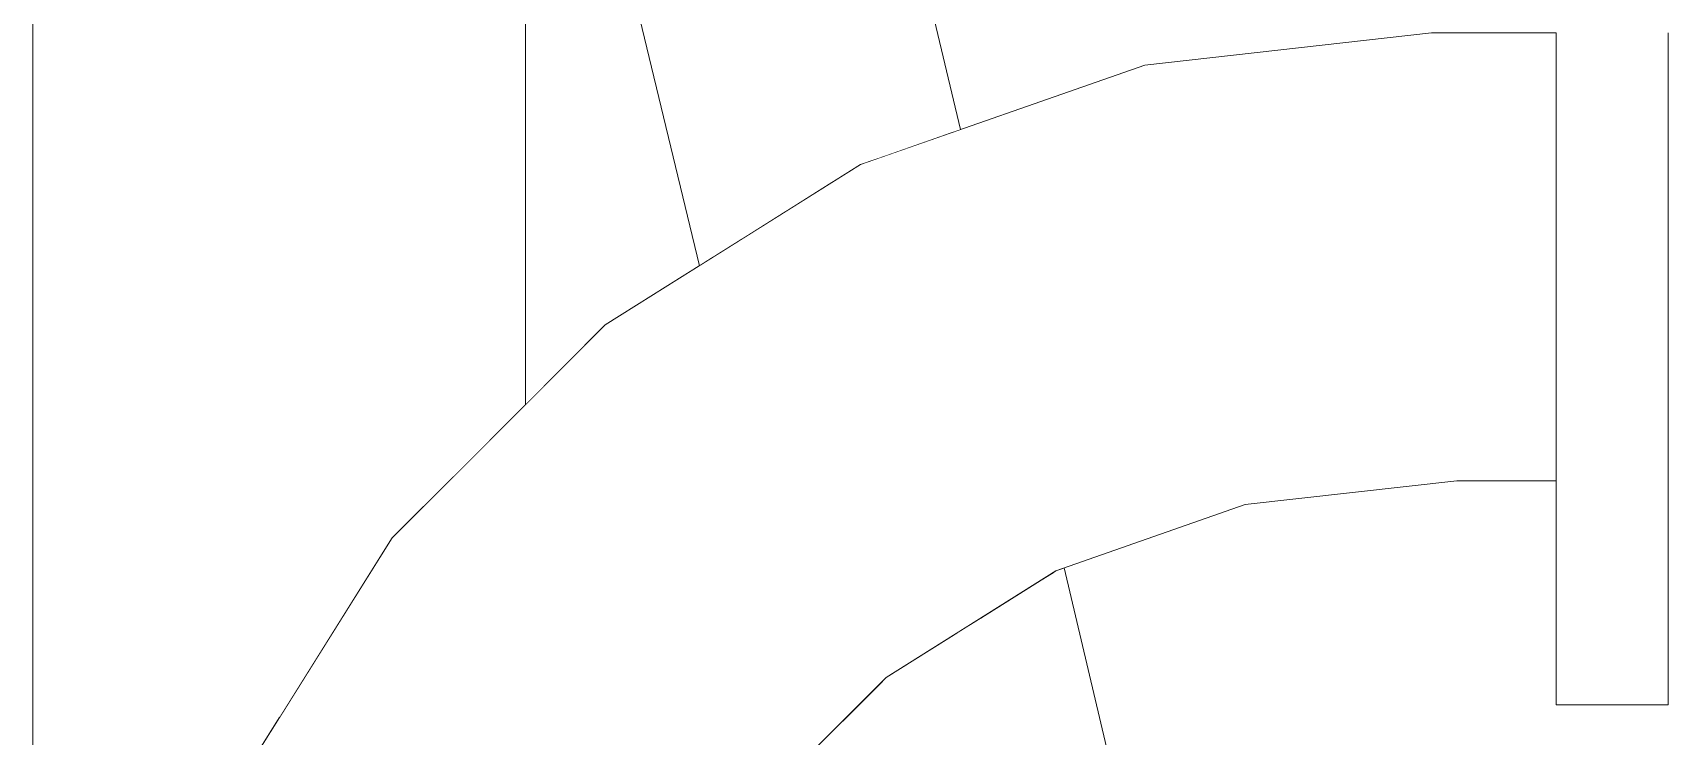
# Model space of a CAD drawing. Header units: millimetres. Extents: x -48147 to 1414029, y -496296 to 18123.
# Drawn here: x 1378201.6 to 1378274.6, y -489458.1 to -489426.7 of the extents above; entities that cross this region are included whole.
import ezdxf

# ---------------------------------------------------------------- set-up
doc = ezdxf.new("R2010")
doc.units = ezdxf.units.MM
doc.header["$MEASUREMENT"] = 0
doc.linetypes.add('Wipeout_Contour', pattern=[1000, 0, -1000])
doc.layers.add('New_A-25-M_Wall_Int', color=7, linetype='Continuous')
doc.layers.add('New_A-35-M_FFE_Sanitary', color=7, linetype='Continuous')
doc.layers.add('New_A-35-M_FFE_Sanitary_Pen_No__64', color=7, linetype='Continuous', lineweight=20, true_color=0x606060)
doc.layers.add('New_A-35-M_FFE_Sanitary_Pen_No__74', color=7, linetype='Continuous', lineweight=20, true_color=0x606060)

# ---------------------------------------------------------------- blocks, each defined once
blk = doc.blocks.new('Section Elem_154_2', base_point=(1372878.996, -490836.732))
at = {"color": 254, "linetype": 'Wipeout_Contour', "lineweight": 0, "ltscale": 5850198.729930792}
blk.add_wipeout([(1378231.331, -489437.134), (1378223.577, -489404.969), (1378223.577, -489443.326), (1378227.129, -489439.774)], dxfattribs=at).dxf.layer = 'New_A-25-M_Wall_Int'
blk = doc.blocks.new('Section Elem_190_2', base_point=(1372878.996, -490836.732))
at = {"color": 254, "linetype": 'Wipeout_Contour', "lineweight": 0, "ltscale": 4387677.194980407}
blk.add_wipeout([(1378235.604, -489399.891), (1378242.669, -489431.166), (1378242.983, -489431.056)], dxfattribs=at).dxf.layer = 'New_A-35-M_FFE_Sanitary'
at = {"color": 254, "linetype": 'Wipeout_Contour', "lineweight": 0, "ltscale": 7312898.051941488}
blk.add_wipeout([(1378247.248, -489450.749), (1378247.113, -489450.835), (1378251.085, -489468.418), (1378251.655, -489467.684), (1378247.615, -489450.621)], dxfattribs=at).dxf.layer = 'New_A-35-M_FFE_Sanitary'
at = {"color": 254, "linetype": 'Wipeout_Contour', "lineweight": 0, "ltscale": 4387671.806680676}
blk.add_wipeout([(1378241.414, -489431.605), (1378233.348, -489400.899), (1378239.686, -489432.21)], dxfattribs=at).dxf.layer = 'New_A-35-M_FFE_Sanitary'
at = {"color": 254, "linetype": 'Wipeout_Contour', "lineweight": 0, "ltscale": 5850315.468386131}
blk.add_wipeout([(1378246.557, -489451.183), (1378243.869, -489452.873), (1378247.201, -489469.335), (1378251.085, -489468.418)], dxfattribs=at).dxf.layer = 'New_A-35-M_FFE_Sanitary'
at = {"color": 254, "linetype": 'Wipeout_Contour', "lineweight": 0, "ltscale": 5850221.933258216}
blk.add_wipeout([(1378233.348, -489400.899), (1378241.414, -489431.605), (1378242.669, -489431.166), (1378235.604, -489399.891)], dxfattribs=at).dxf.layer = 'New_A-35-M_FFE_Sanitary'
at = {"color": 254, "linetype": 'Wipeout_Contour', "lineweight": 0, "ltscale": 4387736.048703725}
blk.add_wipeout([(1378247.113, -489450.835), (1378246.557, -489451.183), (1378251.085, -489468.418)], dxfattribs=at).dxf.layer = 'New_A-35-M_FFE_Sanitary'
at = {"layer": 'New_A-35-M_FFE_Sanitary_Pen_No__64', "linetype": 'Continuous'}
blk.add_line((1378251.655, -489467.684), (1378247.615, -489450.621), dxfattribs=at)
at = {"color": 254, "linetype": 'Wipeout_Contour', "lineweight": 0, "ltscale": 4387661.483103672}
blk.add_wipeout([(1378237.31, -489433.377), (1378228.828, -489402.543), (1378235.245, -489434.675)], dxfattribs=at).dxf.layer = 'New_A-35-M_FFE_Sanitary'
at = {"color": 254, "linetype": 'Wipeout_Contour', "lineweight": 0, "ltscale": 7312872.210791364}
blk.add_wipeout([(1378239.676, -489455.507), (1378239.45, -489455.733), (1378242.279, -489469.9), (1378247.201, -489469.335), (1378242.849, -489453.514)], dxfattribs=at).dxf.layer = 'New_A-35-M_FFE_Sanitary'
at = {"color": 254, "linetype": 'Wipeout_Contour', "lineweight": 0, "ltscale": 7312771.751248369}
blk.add_wipeout([(1378228.828, -489402.543), (1378237.31, -489433.377), (1378238.517, -489432.619), (1378239.686, -489432.21), (1378233.348, -489400.899)], dxfattribs=at).dxf.layer = 'New_A-35-M_FFE_Sanitary'
at = {"color": 254, "linetype": 'Wipeout_Contour', "lineweight": 0, "ltscale": 4387727.507611115}
blk.add_wipeout([(1378243.869, -489452.873), (1378242.849, -489453.514), (1378247.201, -489469.335)], dxfattribs=at).dxf.layer = 'New_A-35-M_FFE_Sanitary'
at = {"color": 254, "linetype": 'Wipeout_Contour', "lineweight": 0, "ltscale": 5850289.83944539}
blk.add_wipeout([(1378238.705, -489456.478), (1378236.712, -489458.471), (1378239.202, -489469.78), (1378242.279, -489469.9)], dxfattribs=at).dxf.layer = 'New_A-35-M_FFE_Sanitary'
at = {"color": 254, "linetype": 'Wipeout_Contour', "lineweight": 0, "ltscale": 4387652.537478259}
blk.add_wipeout([(1378224.692, -489403.86), (1378231.933, -489436.756), (1378233.235, -489435.938)], dxfattribs=at).dxf.layer = 'New_A-35-M_FFE_Sanitary'
at = {"color": 254, "linetype": 'Wipeout_Contour', "lineweight": 0, "ltscale": 4387716.967548639}
blk.add_wipeout([(1378239.45, -489455.733), (1378238.705, -489456.478), (1378242.279, -489469.9)], dxfattribs=at).dxf.layer = 'New_A-35-M_FFE_Sanitary'
at = {"color": 254, "linetype": 'Wipeout_Contour', "lineweight": 0, "ltscale": 5850197.094965562}
blk.add_wipeout([(1378228.828, -489402.543), (1378224.692, -489403.86), (1378233.235, -489435.938), (1378235.245, -489434.675)], dxfattribs=at).dxf.layer = 'New_A-35-M_FFE_Sanitary'
at = {"layer": 'New_A-35-M_FFE_Sanitary_Pen_No__64', "linetype": 'Continuous'}
blk.add_line((1378242.983, -489431.056), (1378235.604, -489399.891), dxfattribs=at)
at = {"color": 254, "linetype": 'Wipeout_Contour', "lineweight": 0, "ltscale": 7312727.292202575}
blk.add_wipeout([(1378224.692, -489403.86), (1378223.577, -489404.043), (1378223.577, -489404.969), (1378231.331, -489437.134), (1378231.933, -489436.756)], dxfattribs=at).dxf.layer = 'New_A-35-M_FFE_Sanitary'
at = {"color": 254, "linetype": 'Wipeout_Contour', "lineweight": 0, "ltscale": 5850155.921024028}
blk.add_wipeout([(1378220.355, -489380.51), (1378220.355, -489446.548), (1378223.577, -489443.326), (1378223.577, -489379.175)], dxfattribs=at).dxf.layer = 'New_A-35-M_FFE_Sanitary'
at = {"layer": 'New_A-35-M_FFE_Sanitary_Pen_No__64', "linetype": 'Continuous'}
for p, q in [((1378223.577, -489379.175), (1378223.577, -489443.326)), ((1378231.331, -489437.134), (1378223.577, -489404.969))]:
    blk.add_line(p, q, dxfattribs=at)
at = {"color": 254, "linetype": 'Wipeout_Contour', "lineweight": 0, "ltscale": 7312688.594235258}
blk.add_wipeout([(1378212.577, -489457.309), (1378217.619, -489449.285), (1378220.355, -489446.548), (1378220.355, -489380.51), (1378212.577, -489383.732)], dxfattribs=at).dxf.layer = 'New_A-35-M_FFE_Sanitary'
at = {"color": 254, "linetype": 'Wipeout_Contour', "lineweight": 0, "ltscale": 8775213.607918296}
blk.add_wipeout([(1378204.798, -489484.218), (1378206.021, -489473.367), (1378210.463, -489460.673), (1378212.577, -489457.309), (1378212.575, -489383.732), (1378204.798, -489380.511)], dxfattribs=at).dxf.layer = 'New_A-35-M_FFE_Sanitary'
at = {"color": 254, "linetype": 'Wipeout_Contour', "lineweight": 0, "ltscale": 8775479.238848457}
blk.add_wipeout([(1378204.798, -489380.511), (1378201.577, -489379.177), (1378201.577, -489894.732), (1378204.578, -489894.732), (1378204.578, -489486.171), (1378204.798, -489484.218)], dxfattribs=at).dxf.layer = 'New_A-35-M_FFE_Sanitary'
at = {"layer": 'New_A-35-M_FFE_Sanitary_Pen_No__64', "linetype": 'Continuous'}
blk.add_line((1378201.577, -489379.177), (1378201.577, -489894.732), dxfattribs=at)
blk = doc.blocks.new('Section Elem_327_2', base_point=(1372878.996, -490836.732))
at = {"color": 254, "linetype": 'Wipeout_Contour', "lineweight": 0, "ltscale": 5850372.906050735}
blk.add_wipeout([(1378269.577, -489446.609), (1378265.132, -489446.609), (1378265.138, -489446.731), (1378269.577, -489446.731)], dxfattribs=at).dxf.layer = 'New_A-35-M_FFE_Sanitary'
at = {"color": 254, "linetype": 'Wipeout_Contour', "lineweight": 0, "ltscale": 5850372.510038456}
blk.add_wipeout([(1378269.577, -489446.188), (1378265.108, -489446.187), (1378265.132, -489446.609), (1378269.577, -489446.609)], dxfattribs=at).dxf.layer = 'New_A-35-M_FFE_Sanitary'
at = {"color": 254, "linetype": 'Wipeout_Contour', "lineweight": 0, "ltscale": 5850371.690063559}
blk.add_wipeout([(1378269.577, -489445.479), (1378265.068, -489445.478), (1378265.108, -489446.187), (1378269.577, -489446.188)], dxfattribs=at).dxf.layer = 'New_A-35-M_FFE_Sanitary'
at = {"color": 254, "linetype": 'Wipeout_Contour', "lineweight": 0, "ltscale": 5850347.420694122}
blk.add_wipeout([(1378265.138, -489446.731), (1378265.132, -489446.609), (1378255.663, -489447.676), (1378255.69, -489447.795)], dxfattribs=at).dxf.layer = 'New_A-35-M_FFE_Sanitary'
at = {"color": 254, "linetype": 'Wipeout_Contour', "lineweight": 0, "ltscale": 5850370.471035701}
blk.add_wipeout([(1378269.577, -489444.504), (1378265.013, -489444.504), (1378265.068, -489445.478), (1378269.577, -489445.479)], dxfattribs=at).dxf.layer = 'New_A-35-M_FFE_Sanitary'
at = {"color": 254, "linetype": 'Wipeout_Contour', "lineweight": 0, "ltscale": 5850346.913087605}
blk.add_wipeout([(1378265.132, -489446.609), (1378265.108, -489446.187), (1378255.568, -489447.262), (1378255.663, -489447.676)], dxfattribs=at).dxf.layer = 'New_A-35-M_FFE_Sanitary'
at = {"color": 254, "linetype": 'Wipeout_Contour', "lineweight": 0, "ltscale": 5850368.890006175}
blk.add_wipeout([(1378269.577, -489443.293), (1378264.945, -489443.293), (1378265.013, -489444.504), (1378269.577, -489444.504)], dxfattribs=at).dxf.layer = 'New_A-35-M_FFE_Sanitary'
at = {"color": 254, "linetype": 'Wipeout_Contour', "lineweight": 0, "ltscale": 5850345.860967278}
blk.add_wipeout([(1378265.108, -489446.187), (1378265.068, -489445.478), (1378255.409, -489446.566), (1378255.568, -489447.262)], dxfattribs=at).dxf.layer = 'New_A-35-M_FFE_Sanitary'
at = {"color": 254, "linetype": 'Wipeout_Contour', "lineweight": 0, "ltscale": 5850316.352627313}
blk.add_wipeout([(1378255.69, -489447.795), (1378255.663, -489447.676), (1378247.195, -489450.639), (1378247.248, -489450.749)], dxfattribs=at).dxf.layer = 'New_A-35-M_FFE_Sanitary'
at = {"color": 254, "linetype": 'Wipeout_Contour', "lineweight": 0, "ltscale": 5850366.995013323}
blk.add_wipeout([(1378269.577, -489441.883), (1378264.866, -489441.883), (1378264.945, -489443.293), (1378269.577, -489443.293)], dxfattribs=at).dxf.layer = 'New_A-35-M_FFE_Sanitary'
at = {"color": 254, "linetype": 'Wipeout_Contour', "lineweight": 0, "ltscale": 5850344.29654458}
blk.add_wipeout([(1378265.068, -489445.478), (1378265.013, -489444.504), (1378255.191, -489445.61), (1378255.409, -489446.566)], dxfattribs=at).dxf.layer = 'New_A-35-M_FFE_Sanitary'
at = {"color": 254, "linetype": 'Wipeout_Contour', "lineweight": 0, "ltscale": 5850315.665979896}
blk.add_wipeout([(1378255.663, -489447.676), (1378255.568, -489447.262), (1378247.011, -489450.256), (1378247.195, -489450.639)], dxfattribs=at).dxf.layer = 'New_A-35-M_FFE_Sanitary'
at = {"color": 254, "linetype": 'Wipeout_Contour', "lineweight": 0, "ltscale": 5850364.843622176}
blk.add_wipeout([(1378269.577, -489440.316), (1378264.778, -489440.316), (1378264.866, -489441.883), (1378269.577, -489441.883)], dxfattribs=at).dxf.layer = 'New_A-35-M_FFE_Sanitary'
at = {"color": 254, "linetype": 'Wipeout_Contour', "lineweight": 0, "ltscale": 5850342.267475998}
blk.add_wipeout([(1378265.013, -489444.504), (1378264.945, -489443.293), (1378254.92, -489444.422), (1378255.191, -489445.61)], dxfattribs=at).dxf.layer = 'New_A-35-M_FFE_Sanitary'
at = {"color": 254, "linetype": 'Wipeout_Contour', "lineweight": 0, "ltscale": 5850314.242831581}
blk.add_wipeout([(1378255.568, -489447.262), (1378255.409, -489446.566), (1378246.701, -489449.613), (1378247.011, -489450.256)], dxfattribs=at).dxf.layer = 'New_A-35-M_FFE_Sanitary'
at = {"color": 254, "linetype": 'Wipeout_Contour', "lineweight": 0, "ltscale": 5850291.294531817}
blk.add_wipeout([(1378247.248, -489450.749), (1378247.195, -489450.639), (1378239.599, -489455.412), (1378239.676, -489455.507)], dxfattribs=at).dxf.layer = 'New_A-35-M_FFE_Sanitary'
at = {"color": 254, "linetype": 'Wipeout_Contour', "lineweight": 0, "ltscale": 5850362.501177876}
blk.add_wipeout([(1378269.577, -489438.64), (1378264.684, -489438.64), (1378264.778, -489440.316), (1378269.577, -489440.316)], dxfattribs=at).dxf.layer = 'New_A-35-M_FFE_Sanitary'
at = {"color": 254, "linetype": 'Wipeout_Contour', "lineweight": 0, "ltscale": 5850339.835462919}
blk.add_wipeout([(1378264.945, -489443.293), (1378264.866, -489441.883), (1378254.604, -489443.038), (1378254.92, -489444.422)], dxfattribs=at).dxf.layer = 'New_A-35-M_FFE_Sanitary'
at = {"color": 254, "linetype": 'Wipeout_Contour', "lineweight": 0, "ltscale": 5850312.126589183}
blk.add_wipeout([(1378255.409, -489446.566), (1378255.191, -489445.61), (1378246.276, -489448.729), (1378246.701, -489449.613)], dxfattribs=at).dxf.layer = 'New_A-35-M_FFE_Sanitary'
at = {"color": 254, "linetype": 'Wipeout_Contour', "lineweight": 0, "ltscale": 5850290.436778637}
blk.add_wipeout([(1378247.195, -489450.639), (1378247.011, -489450.256), (1378239.335, -489455.08), (1378239.599, -489455.412)], dxfattribs=at).dxf.layer = 'New_A-35-M_FFE_Sanitary'
at = {"layer": 'New_A-35-M_FFE_Sanitary_Pen_No__74', "linetype": 'Continuous'}
blk.add_line((1378265.138, -489446.731), (1378255.69, -489447.795), dxfattribs=at)
at = {"color": 254, "linetype": 'Wipeout_Contour', "lineweight": 0, "ltscale": 5850360.038824067}
blk.add_wipeout([(1378269.577, -489436.907), (1378264.587, -489436.907), (1378264.684, -489438.64), (1378269.577, -489438.64)], dxfattribs=at).dxf.layer = 'New_A-35-M_FFE_Sanitary'
at = {"color": 254, "linetype": 'Wipeout_Contour', "lineweight": 0, "ltscale": 5850337.074401857}
blk.add_wipeout([(1378264.866, -489441.883), (1378264.778, -489440.316), (1378254.253, -489441.501), (1378254.604, -489443.038)], dxfattribs=at).dxf.layer = 'New_A-35-M_FFE_Sanitary'
at = {"color": 254, "linetype": 'Wipeout_Contour', "lineweight": 0, "ltscale": 5850309.381647138}
blk.add_wipeout([(1378255.191, -489445.61), (1378254.92, -489444.422), (1378245.747, -489447.631), (1378246.276, -489448.729)], dxfattribs=at).dxf.layer = 'New_A-35-M_FFE_Sanitary'
at = {"color": 254, "linetype": 'Wipeout_Contour', "lineweight": 0, "ltscale": 5850288.657557539}
blk.add_wipeout([(1378247.011, -489450.256), (1378246.701, -489449.613), (1378238.89, -489454.522), (1378239.335, -489455.08)], dxfattribs=at).dxf.layer = 'New_A-35-M_FFE_Sanitary'
at = {"color": 254, "linetype": 'Wipeout_Contour', "lineweight": 0, "ltscale": 5850357.531345506}
blk.add_wipeout([(1378269.577, -489435.168), (1378264.489, -489435.168), (1378264.587, -489436.907), (1378269.577, -489436.907)], dxfattribs=at).dxf.layer = 'New_A-35-M_FFE_Sanitary'
at = {"color": 254, "linetype": 'Wipeout_Contour', "lineweight": 0, "ltscale": 5850334.06815641}
blk.add_wipeout([(1378264.778, -489440.316), (1378264.684, -489438.64), (1378253.878, -489439.857), (1378254.253, -489441.501)], dxfattribs=at).dxf.layer = 'New_A-35-M_FFE_Sanitary'
at = {"color": 254, "linetype": 'Wipeout_Contour', "lineweight": 0, "ltscale": 5850306.091434021}
blk.add_wipeout([(1378254.92, -489444.422), (1378254.604, -489443.038), (1378245.131, -489446.353), (1378245.747, -489447.631)], dxfattribs=at).dxf.layer = 'New_A-35-M_FFE_Sanitary'
at = {"color": 254, "linetype": 'Wipeout_Contour', "lineweight": 0, "ltscale": 5850286.010992508}
blk.add_wipeout([(1378246.701, -489449.613), (1378246.276, -489448.729), (1378238.278, -489453.755), (1378238.89, -489454.522)], dxfattribs=at).dxf.layer = 'New_A-35-M_FFE_Sanitary'
at = {"color": 254, "linetype": 'Wipeout_Contour', "lineweight": 0, "ltscale": 5850272.492718166}
blk.add_wipeout([(1378239.676, -489455.507), (1378239.599, -489455.412), (1378233.256, -489461.755), (1378233.352, -489461.831)], dxfattribs=at).dxf.layer = 'New_A-35-M_FFE_Sanitary'
at = {"layer": 'New_A-35-M_FFE_Sanitary_Pen_No__74', "linetype": 'Continuous'}
blk.add_line((1378255.69, -489447.795), (1378247.248, -489450.749), dxfattribs=at)
at = {"color": 254, "linetype": 'Wipeout_Contour', "lineweight": 0, "ltscale": 5850355.054899753}
blk.add_wipeout([(1378269.577, -489433.477), (1378264.394, -489433.476), (1378264.489, -489435.168), (1378269.577, -489435.168)], dxfattribs=at).dxf.layer = 'New_A-35-M_FFE_Sanitary'
at = {"color": 254, "linetype": 'Wipeout_Contour', "lineweight": 0, "ltscale": 5850330.908022693}
blk.add_wipeout([(1378264.684, -489438.64), (1378264.587, -489436.907), (1378253.49, -489438.156), (1378253.878, -489439.857)], dxfattribs=at).dxf.layer = 'New_A-35-M_FFE_Sanitary'
at = {"color": 254, "linetype": 'Wipeout_Contour', "lineweight": 0, "ltscale": 5850302.355892307}
blk.add_wipeout([(1378254.604, -489443.038), (1378254.253, -489441.501), (1378244.447, -489444.932), (1378245.131, -489446.353)], dxfattribs=at).dxf.layer = 'New_A-35-M_FFE_Sanitary'
at = {"color": 254, "linetype": 'Wipeout_Contour', "lineweight": 0, "ltscale": 5850282.577513402}
blk.add_wipeout([(1378246.276, -489448.729), (1378245.747, -489447.631), (1378237.518, -489452.802), (1378238.278, -489453.755)], dxfattribs=at).dxf.layer = 'New_A-35-M_FFE_Sanitary'
at = {"color": 254, "linetype": 'Wipeout_Contour', "lineweight": 0, "ltscale": 5850271.506602824}
blk.add_wipeout([(1378239.599, -489455.412), (1378239.335, -489455.08), (1378232.924, -489461.49), (1378233.256, -489461.755)], dxfattribs=at).dxf.layer = 'New_A-35-M_FFE_Sanitary'
at = {"color": 254, "linetype": 'Wipeout_Contour', "lineweight": 0, "ltscale": 5850352.684706421}
blk.add_wipeout([(1378269.577, -489431.884), (1378264.305, -489431.884), (1378264.394, -489433.476), (1378269.577, -489433.477)], dxfattribs=at).dxf.layer = 'New_A-35-M_FFE_Sanitary'
at = {"color": 254, "linetype": 'Wipeout_Contour', "lineweight": 0, "ltscale": 5850327.689966162}
blk.add_wipeout([(1378264.587, -489436.907), (1378264.489, -489435.168), (1378253.1, -489436.45), (1378253.49, -489438.156)], dxfattribs=at).dxf.layer = 'New_A-35-M_FFE_Sanitary'
at = {"color": 254, "linetype": 'Wipeout_Contour', "lineweight": 0, "ltscale": 5850298.288460823}
blk.add_wipeout([(1378254.253, -489441.501), (1378253.878, -489439.857), (1378243.715, -489443.413), (1378244.447, -489444.932)], dxfattribs=at).dxf.layer = 'New_A-35-M_FFE_Sanitary'
at = {"color": 254, "linetype": 'Wipeout_Contour', "lineweight": 0, "ltscale": 5850278.4614181}
blk.add_wipeout([(1378245.747, -489447.631), (1378245.131, -489446.353), (1378236.633, -489451.692), (1378237.518, -489452.802)], dxfattribs=at).dxf.layer = 'New_A-35-M_FFE_Sanitary'
at = {"color": 254, "linetype": 'Wipeout_Contour', "lineweight": 0, "ltscale": 5850269.460263376}
blk.add_wipeout([(1378239.335, -489455.08), (1378238.89, -489454.522), (1378232.366, -489461.045), (1378232.924, -489461.49)], dxfattribs=at).dxf.layer = 'New_A-35-M_FFE_Sanitary'
at = {"color": 254, "linetype": 'Wipeout_Contour', "lineweight": 0, "ltscale": 5850350.492763974}
blk.add_wipeout([(1378269.577, -489430.439), (1378264.223, -489430.439), (1378264.305, -489431.884), (1378269.577, -489431.884)], dxfattribs=at).dxf.layer = 'New_A-35-M_FFE_Sanitary'
at = {"color": 254, "linetype": 'Wipeout_Contour', "lineweight": 0, "ltscale": 5850324.511713699}
blk.add_wipeout([(1378264.489, -489435.168), (1378264.394, -489433.476), (1378252.722, -489434.791), (1378253.1, -489436.45)], dxfattribs=at).dxf.layer = 'New_A-35-M_FFE_Sanitary'
at = {"color": 254, "linetype": 'Wipeout_Contour', "lineweight": 0, "ltscale": 5850294.012646409}
blk.add_wipeout([(1378253.878, -489439.857), (1378253.49, -489438.156), (1378242.958, -489441.841), (1378243.715, -489443.413)], dxfattribs=at).dxf.layer = 'New_A-35-M_FFE_Sanitary'
at = {"color": 254, "linetype": 'Wipeout_Contour', "lineweight": 0, "ltscale": 5850273.787715948}
blk.add_wipeout([(1378245.131, -489446.353), (1378244.447, -489444.932), (1378235.65, -489450.46), (1378236.633, -489451.692)], dxfattribs=at).dxf.layer = 'New_A-35-M_FFE_Sanitary'
at = {"color": 254, "linetype": 'Wipeout_Contour', "lineweight": 0, "ltscale": 5850266.415855391}
blk.add_wipeout([(1378238.89, -489454.522), (1378238.278, -489453.755), (1378231.599, -489460.434), (1378232.366, -489461.045)], dxfattribs=at).dxf.layer = 'New_A-35-M_FFE_Sanitary'
at = {"color": 254, "linetype": 'Wipeout_Contour', "lineweight": 0, "ltscale": 5850348.545663368}
blk.add_wipeout([(1378269.577, -489429.185), (1378264.153, -489429.185), (1378264.223, -489430.439), (1378269.577, -489430.439)], dxfattribs=at).dxf.layer = 'New_A-35-M_FFE_Sanitary'
at = {"color": 254, "linetype": 'Wipeout_Contour', "lineweight": 0, "ltscale": 5850321.469789369}
blk.add_wipeout([(1378264.394, -489433.476), (1378264.305, -489431.884), (1378252.365, -489433.229), (1378252.722, -489434.791)], dxfattribs=at).dxf.layer = 'New_A-35-M_FFE_Sanitary'
at = {"color": 254, "linetype": 'Wipeout_Contour', "lineweight": 0, "ltscale": 5850289.658286087}
blk.add_wipeout([(1378253.49, -489438.156), (1378253.1, -489436.45), (1378242.199, -489440.265), (1378242.958, -489441.841)], dxfattribs=at).dxf.layer = 'New_A-35-M_FFE_Sanitary'
at = {"color": 254, "linetype": 'Wipeout_Contour', "lineweight": 0, "ltscale": 5850268.698343648}
blk.add_wipeout([(1378244.447, -489444.932), (1378243.715, -489443.413), (1378234.599, -489449.141), (1378235.65, -489450.46)], dxfattribs=at).dxf.layer = 'New_A-35-M_FFE_Sanitary'
at = {"color": 254, "linetype": 'Wipeout_Contour', "lineweight": 0, "ltscale": 5850262.465824684}
blk.add_wipeout([(1378238.278, -489453.755), (1378237.518, -489452.802), (1378230.646, -489459.674), (1378231.599, -489460.434)], dxfattribs=at).dxf.layer = 'New_A-35-M_FFE_Sanitary'
at = {"layer": 'New_A-35-M_FFE_Sanitary_Pen_No__74', "linetype": 'Continuous'}
blk.add_line((1378247.248, -489450.749), (1378239.676, -489455.507), dxfattribs=at)
at = {"color": 254, "linetype": 'Wipeout_Contour', "lineweight": 0, "ltscale": 5850346.902565005}
blk.add_wipeout([(1378269.577, -489428.161), (1378264.096, -489428.161), (1378264.153, -489429.185), (1378269.577, -489429.185)], dxfattribs=at).dxf.layer = 'New_A-35-M_FFE_Sanitary'
at = {"color": 254, "linetype": 'Wipeout_Contour', "lineweight": 0, "ltscale": 5850318.65658395}
blk.add_wipeout([(1378264.305, -489431.884), (1378264.223, -489430.439), (1378252.041, -489431.811), (1378252.365, -489433.229)], dxfattribs=at).dxf.layer = 'New_A-35-M_FFE_Sanitary'
at = {"color": 254, "linetype": 'Wipeout_Contour', "lineweight": 0, "ltscale": 5850285.357612314}
blk.add_wipeout([(1378253.1, -489436.45), (1378252.722, -489434.791), (1378241.461, -489438.731), (1378242.199, -489440.265)], dxfattribs=at).dxf.layer = 'New_A-35-M_FFE_Sanitary'
at = {"color": 254, "linetype": 'Wipeout_Contour', "lineweight": 0, "ltscale": 5850263.347865227}
blk.add_wipeout([(1378243.715, -489443.413), (1378242.958, -489441.841), (1378233.511, -489447.777), (1378234.599, -489449.141)], dxfattribs=at).dxf.layer = 'New_A-35-M_FFE_Sanitary'
at = {"color": 254, "linetype": 'Wipeout_Contour', "lineweight": 0, "ltscale": 5850257.730113223}
blk.add_wipeout([(1378237.518, -489452.802), (1378236.633, -489451.692), (1378229.537, -489458.789), (1378230.646, -489459.674)], dxfattribs=at).dxf.layer = 'New_A-35-M_FFE_Sanitary'
at = {"color": 254, "linetype": 'Wipeout_Contour', "lineweight": 0, "ltscale": 5850345.61340045}
blk.add_wipeout([(1378269.577, -489427.397), (1378264.053, -489427.396), (1378264.096, -489428.161), (1378269.577, -489428.161)], dxfattribs=at).dxf.layer = 'New_A-35-M_FFE_Sanitary'
at = {"color": 254, "linetype": 'Wipeout_Contour', "lineweight": 0, "ltscale": 5850316.157547422}
blk.add_wipeout([(1378264.223, -489430.439), (1378264.153, -489429.185), (1378251.761, -489430.581), (1378252.041, -489431.811)], dxfattribs=at).dxf.layer = 'New_A-35-M_FFE_Sanitary'
at = {"color": 254, "linetype": 'Wipeout_Contour', "lineweight": 0, "ltscale": 5850281.24124107}
blk.add_wipeout([(1378252.722, -489434.791), (1378252.365, -489433.229), (1378240.765, -489437.287), (1378241.461, -489438.731)], dxfattribs=at).dxf.layer = 'New_A-35-M_FFE_Sanitary'
at = {"color": 254, "linetype": 'Wipeout_Contour', "lineweight": 0, "ltscale": 5850257.898785236}
blk.add_wipeout([(1378242.958, -489441.841), (1378242.199, -489440.265), (1378232.42, -489446.409), (1378233.511, -489447.777)], dxfattribs=at).dxf.layer = 'New_A-35-M_FFE_Sanitary'
at = {"color": 254, "linetype": 'Wipeout_Contour', "lineweight": 0, "ltscale": 5850252.352528553}
blk.add_wipeout([(1378236.633, -489451.692), (1378235.65, -489450.46), (1378228.304, -489457.806), (1378229.537, -489458.789)], dxfattribs=at).dxf.layer = 'New_A-35-M_FFE_Sanitary'
at = {"color": 254, "linetype": 'Wipeout_Contour', "lineweight": 0, "ltscale": 5850344.717352866}
blk.add_wipeout([(1378269.577, -489426.916), (1378264.026, -489426.916), (1378264.053, -489427.396), (1378269.577, -489427.397)], dxfattribs=at).dxf.layer = 'New_A-35-M_FFE_Sanitary'
at = {"color": 254, "linetype": 'Wipeout_Contour', "lineweight": 0, "ltscale": 5850314.048589641}
blk.add_wipeout([(1378264.153, -489429.185), (1378264.096, -489428.161), (1378251.531, -489429.576), (1378251.761, -489430.581)], dxfattribs=at).dxf.layer = 'New_A-35-M_FFE_Sanitary'
at = {"color": 254, "linetype": 'Wipeout_Contour', "lineweight": 0, "ltscale": 5850277.434205482}
blk.add_wipeout([(1378252.365, -489433.229), (1378252.041, -489431.811), (1378240.135, -489435.977), (1378240.765, -489437.287)], dxfattribs=at).dxf.layer = 'New_A-35-M_FFE_Sanitary'
at = {"color": 254, "linetype": 'Wipeout_Contour', "lineweight": 0, "ltscale": 5850252.51661724}
blk.add_wipeout([(1378242.199, -489440.265), (1378241.461, -489438.731), (1378231.359, -489445.079), (1378232.42, -489446.409)], dxfattribs=at).dxf.layer = 'New_A-35-M_FFE_Sanitary'
at = {"color": 254, "linetype": 'Wipeout_Contour', "lineweight": 0, "ltscale": 5850246.49638516}
blk.add_wipeout([(1378235.65, -489450.46), (1378234.599, -489449.141), (1378226.986, -489456.754), (1378228.304, -489457.806)], dxfattribs=at).dxf.layer = 'New_A-35-M_FFE_Sanitary'
at = {"color": 254, "linetype": 'Wipeout_Contour', "lineweight": 0, "ltscale": 5850344.241650345}
blk.add_wipeout([(1378269.577, -489426.734), (1378264.015, -489426.734), (1378264.026, -489426.916), (1378269.577, -489426.916)], dxfattribs=at).dxf.layer = 'New_A-35-M_FFE_Sanitary'
at = {"color": 254, "linetype": 'Wipeout_Contour', "lineweight": 0, "ltscale": 5850312.39376761}
blk.add_wipeout([(1378264.096, -489428.161), (1378264.053, -489427.396), (1378251.36, -489428.826), (1378251.531, -489429.576)], dxfattribs=at).dxf.layer = 'New_A-35-M_FFE_Sanitary'
at = {"color": 254, "linetype": 'Wipeout_Contour', "lineweight": 0, "ltscale": 5850274.052156405}
blk.add_wipeout([(1378252.041, -489431.811), (1378251.761, -489430.581), (1378239.587, -489434.841), (1378240.135, -489435.977)], dxfattribs=at).dxf.layer = 'New_A-35-M_FFE_Sanitary'
at = {"color": 254, "linetype": 'Wipeout_Contour', "lineweight": 0, "ltscale": 5850247.364857875}
blk.add_wipeout([(1378241.461, -489438.731), (1378240.765, -489437.287), (1378230.36, -489443.826), (1378231.359, -489445.079)], dxfattribs=at).dxf.layer = 'New_A-35-M_FFE_Sanitary'
at = {"color": 254, "linetype": 'Wipeout_Contour', "lineweight": 0, "ltscale": 5850240.339549686}
blk.add_wipeout([(1378234.599, -489449.141), (1378233.511, -489447.777), (1378225.622, -489455.667), (1378226.986, -489456.754)], dxfattribs=at).dxf.layer = 'New_A-35-M_FFE_Sanitary'
at = {"color": 254, "linetype": 'Wipeout_Contour', "lineweight": 0, "ltscale": 5850239.126013373}
blk.add_wipeout([(1378229.537, -489458.789), (1378228.304, -489457.806), (1378222.777, -489466.602), (1378224.197, -489467.287)], dxfattribs=at).dxf.layer = 'New_A-35-M_FFE_Sanitary'
at = {"color": 254, "linetype": 'Wipeout_Contour', "lineweight": 0, "ltscale": 5850367.729211316}
blk.add_wipeout([(1378269.577, -489426.732), (1378269.577, -489432.282), (1378274.577, -489432.282), (1378274.577, -489426.732)], dxfattribs=at).dxf.layer = 'New_A-35-M_FFE_Sanitary'
at = {"color": 254, "linetype": 'Wipeout_Contour', "lineweight": 0, "ltscale": 5850311.243327859}
blk.add_wipeout([(1378264.053, -489427.396), (1378264.026, -489426.916), (1378251.253, -489428.355), (1378251.36, -489428.826)], dxfattribs=at).dxf.layer = 'New_A-35-M_FFE_Sanitary'
at = {"color": 254, "linetype": 'Wipeout_Contour', "lineweight": 0, "ltscale": 5850271.197846253}
blk.add_wipeout([(1378251.761, -489430.581), (1378251.531, -489429.576), (1378239.14, -489433.912), (1378239.587, -489434.841)], dxfattribs=at).dxf.layer = 'New_A-35-M_FFE_Sanitary'
at = {"color": 254, "linetype": 'Wipeout_Contour', "lineweight": 0, "ltscale": 5850242.60001991}
blk.add_wipeout([(1378240.765, -489437.287), (1378240.135, -489435.977), (1378229.453, -489442.689), (1378230.36, -489443.826)], dxfattribs=at).dxf.layer = 'New_A-35-M_FFE_Sanitary'
at = {"color": 254, "linetype": 'Wipeout_Contour', "lineweight": 0, "ltscale": 5850234.069040873}
blk.add_wipeout([(1378233.511, -489447.777), (1378232.42, -489446.409), (1378224.254, -489454.576), (1378225.622, -489455.667)], dxfattribs=at).dxf.layer = 'New_A-35-M_FFE_Sanitary'
at = {"color": 254, "linetype": 'Wipeout_Contour', "lineweight": 0, "ltscale": 5850232.796756727}
blk.add_wipeout([(1378228.304, -489457.806), (1378226.986, -489456.754), (1378221.257, -489465.871), (1378222.777, -489466.602)], dxfattribs=at).dxf.layer = 'New_A-35-M_FFE_Sanitary'
at = {"layer": 'New_A-35-M_FFE_Sanitary_Pen_No__74', "linetype": 'Continuous'}
blk.add_line((1378239.676, -489455.507), (1378233.352, -489461.831), dxfattribs=at)
at = {"color": 254, "linetype": 'Wipeout_Contour', "lineweight": 0, "ltscale": 5850310.632158981}
blk.add_wipeout([(1378251.212, -489428.177), (1378251.253, -489428.355), (1378264.026, -489426.916), (1378264.015, -489426.734)], dxfattribs=at).dxf.layer = 'New_A-35-M_FFE_Sanitary'
at = {"color": 254, "linetype": 'Wipeout_Contour', "lineweight": 0, "ltscale": 5850268.958003602}
blk.add_wipeout([(1378251.531, -489429.576), (1378251.36, -489428.826), (1378238.806, -489433.219), (1378239.14, -489433.912)], dxfattribs=at).dxf.layer = 'New_A-35-M_FFE_Sanitary'
at = {"color": 254, "linetype": 'Wipeout_Contour', "lineweight": 0, "ltscale": 5850375.422167129}
blk.add_wipeout([(1378269.577, -489432.282), (1378269.577, -489438.227), (1378274.577, -489438.227), (1378274.577, -489432.282)], dxfattribs=at).dxf.layer = 'New_A-35-M_FFE_Sanitary'
at = {"color": 254, "linetype": 'Wipeout_Contour', "lineweight": 0, "ltscale": 5850238.366875867}
blk.add_wipeout([(1378240.135, -489435.977), (1378239.587, -489434.841), (1378228.667, -489441.702), (1378229.453, -489442.689)], dxfattribs=at).dxf.layer = 'New_A-35-M_FFE_Sanitary'
at = {"color": 254, "linetype": 'Wipeout_Contour', "lineweight": 0, "ltscale": 5850227.875349041}
blk.add_wipeout([(1378232.42, -489446.409), (1378231.359, -489445.079), (1378222.923, -489453.515), (1378224.254, -489454.576)], dxfattribs=at).dxf.layer = 'New_A-35-M_FFE_Sanitary'
at = {"color": 254, "linetype": 'Wipeout_Contour', "lineweight": 0, "ltscale": 5850226.142309995}
blk.add_wipeout([(1378226.986, -489456.754), (1378225.622, -489455.667), (1378219.686, -489465.114), (1378221.257, -489465.871)], dxfattribs=at).dxf.layer = 'New_A-35-M_FFE_Sanitary'
at = {"layer": 'New_A-35-M_FFE_Sanitary_Pen_No__74', "linetype": 'Continuous'}
for p, q in [((1378269.577, -489426.734), (1378264.015, -489426.734)), ((1378269.577, -489426.732), (1378269.577, -489432.282)), ((1378274.577, -489426.732), (1378274.577, -489432.282))]:
    blk.add_line(p, q, dxfattribs=at)
at = {"color": 254, "linetype": 'Wipeout_Contour', "lineweight": 0, "ltscale": 5850267.400693996}
blk.add_wipeout([(1378251.36, -489428.826), (1378251.253, -489428.355), (1378238.597, -489432.784), (1378238.806, -489433.219)], dxfattribs=at).dxf.layer = 'New_A-35-M_FFE_Sanitary'
at = {"color": 254, "linetype": 'Wipeout_Contour', "lineweight": 0, "ltscale": 5850234.794057339}
blk.add_wipeout([(1378239.587, -489434.841), (1378239.14, -489433.912), (1378228.024, -489440.896), (1378228.667, -489441.702)], dxfattribs=at).dxf.layer = 'New_A-35-M_FFE_Sanitary'
at = {"color": 254, "linetype": 'Wipeout_Contour', "lineweight": 0, "ltscale": 5850383.290978697}
blk.add_wipeout([(1378269.577, -489438.227), (1378269.577, -489444.039), (1378274.577, -489444.039), (1378274.577, -489438.227)], dxfattribs=at).dxf.layer = 'New_A-35-M_FFE_Sanitary'
at = {"color": 254, "linetype": 'Wipeout_Contour', "lineweight": 0, "ltscale": 5850221.94664836}
blk.add_wipeout([(1378231.359, -489445.079), (1378230.36, -489443.826), (1378221.67, -489452.515), (1378222.923, -489453.515)], dxfattribs=at).dxf.layer = 'New_A-35-M_FFE_Sanitary'
at = {"color": 254, "linetype": 'Wipeout_Contour', "lineweight": 0, "ltscale": 5850219.364826929}
blk.add_wipeout([(1378225.622, -489455.667), (1378224.254, -489454.576), (1378218.109, -489464.355), (1378219.686, -489465.114)], dxfattribs=at).dxf.layer = 'New_A-35-M_FFE_Sanitary'
at = {"layer": 'New_A-35-M_FFE_Sanitary_Pen_No__74', "linetype": 'Continuous'}
for p, q in [((1378269.577, -489432.282), (1378269.577, -489438.227)), ((1378274.577, -489432.282), (1378274.577, -489438.227))]:
    blk.add_line(p, q, dxfattribs=at)
at = {"color": 254, "linetype": 'Wipeout_Contour', "lineweight": 0, "ltscale": 5850266.573247695}
blk.add_wipeout([(1378251.212, -489428.177), (1378238.517, -489432.619), (1378238.597, -489432.784), (1378251.253, -489428.355)], dxfattribs=at).dxf.layer = 'New_A-35-M_FFE_Sanitary'
at = {"color": 254, "linetype": 'Wipeout_Contour', "lineweight": 0, "ltscale": 5850231.990144102}
blk.add_wipeout([(1378239.14, -489433.912), (1378238.806, -489433.219), (1378227.545, -489440.295), (1378228.024, -489440.896)], dxfattribs=at).dxf.layer = 'New_A-35-M_FFE_Sanitary'
at = {"color": 254, "linetype": 'Wipeout_Contour', "lineweight": 0, "ltscale": 5850216.463078424}
blk.add_wipeout([(1378230.36, -489443.826), (1378229.453, -489442.689), (1378220.533, -489451.609), (1378221.67, -489452.515)], dxfattribs=at).dxf.layer = 'New_A-35-M_FFE_Sanitary'
at = {"color": 254, "linetype": 'Wipeout_Contour', "lineweight": 0, "ltscale": 5850390.636462305}
blk.add_wipeout([(1378269.577, -489444.039), (1378269.577, -489449.202), (1378274.577, -489449.202), (1378274.577, -489444.039)], dxfattribs=at).dxf.layer = 'New_A-35-M_FFE_Sanitary'
at = {"color": 254, "linetype": 'Wipeout_Contour', "lineweight": 0, "ltscale": 5850212.670221677}
blk.add_wipeout([(1378224.254, -489454.576), (1378222.923, -489453.515), (1378216.576, -489463.616), (1378218.109, -489464.355)], dxfattribs=at).dxf.layer = 'New_A-35-M_FFE_Sanitary'
at = {"layer": 'New_A-35-M_FFE_Sanitary_Pen_No__74', "linetype": 'Continuous'}
for p, q in [((1378264.015, -489426.734), (1378251.212, -489428.177)), ((1378269.577, -489438.227), (1378269.577, -489444.039)), ((1378274.577, -489438.227), (1378274.577, -489444.039)), ((1378269.577, -489446.731), (1378265.138, -489446.731))]:
    blk.add_line(p, q, dxfattribs=at)
at = {"color": 254, "linetype": 'Wipeout_Contour', "lineweight": 0, "ltscale": 5850230.040362148}
blk.add_wipeout([(1378238.806, -489433.219), (1378238.597, -489432.784), (1378227.243, -489439.917), (1378227.545, -489440.295)], dxfattribs=at).dxf.layer = 'New_A-35-M_FFE_Sanitary'
at = {"color": 254, "linetype": 'Wipeout_Contour', "lineweight": 0, "ltscale": 5850211.591269263}
blk.add_wipeout([(1378229.453, -489442.689), (1378228.667, -489441.702), (1378219.547, -489450.822), (1378220.533, -489451.609)], dxfattribs=at).dxf.layer = 'New_A-35-M_FFE_Sanitary'
at = {"color": 254, "linetype": 'Wipeout_Contour', "lineweight": 0, "ltscale": 5850396.805915428}
blk.add_wipeout([(1378269.577, -489449.202), (1378269.577, -489453.257), (1378274.577, -489453.257), (1378274.577, -489449.202)], dxfattribs=at).dxf.layer = 'New_A-35-M_FFE_Sanitary'
at = {"color": 254, "linetype": 'Wipeout_Contour', "lineweight": 0, "ltscale": 5850206.261909625}
blk.add_wipeout([(1378222.923, -489453.515), (1378221.67, -489452.515), (1378215.132, -489462.921), (1378216.576, -489463.616)], dxfattribs=at).dxf.layer = 'New_A-35-M_FFE_Sanitary'
at = {"layer": 'New_A-35-M_FFE_Sanitary_Pen_No__74', "linetype": 'Continuous'}
for p, q in [((1378269.577, -489444.039), (1378269.577, -489449.202)), ((1378274.577, -489444.039), (1378274.577, -489449.202))]:
    blk.add_line(p, q, dxfattribs=at)
at = {"color": 254, "linetype": 'Wipeout_Contour', "lineweight": 0, "ltscale": 5850229.00399115}
blk.add_wipeout([(1378238.517, -489432.619), (1378227.129, -489439.774), (1378227.243, -489439.917), (1378238.597, -489432.784)], dxfattribs=at).dxf.layer = 'New_A-35-M_FFE_Sanitary'
at = {"color": 254, "linetype": 'Wipeout_Contour', "lineweight": 0, "ltscale": 5850207.479276431}
blk.add_wipeout([(1378228.667, -489441.702), (1378228.024, -489440.896), (1378218.741, -489450.179), (1378219.547, -489450.822)], dxfattribs=at).dxf.layer = 'New_A-35-M_FFE_Sanitary'
at = {"color": 254, "linetype": 'Wipeout_Contour', "lineweight": 0, "ltscale": 5850200.334624404}
blk.add_wipeout([(1378221.67, -489452.515), (1378220.533, -489451.609), (1378213.822, -489462.29), (1378215.132, -489462.921)], dxfattribs=at).dxf.layer = 'New_A-35-M_FFE_Sanitary'
at = {"color": 254, "linetype": 'Wipeout_Contour', "lineweight": 0, "ltscale": 5850401.251120584}
blk.add_wipeout([(1378269.577, -489453.257), (1378269.577, -489455.844), (1378274.577, -489455.844), (1378274.577, -489453.257)], dxfattribs=at).dxf.layer = 'New_A-35-M_FFE_Sanitary'
at = {"layer": 'New_A-35-M_FFE_Sanitary_Pen_No__74', "linetype": 'Continuous'}
for p, q in [((1378251.212, -489428.177), (1378238.517, -489432.619)), ((1378269.577, -489449.202), (1378269.577, -489453.257)), ((1378274.577, -489449.202), (1378274.577, -489453.257))]:
    blk.add_line(p, q, dxfattribs=at)
at = {"color": 254, "linetype": 'Wipeout_Contour', "lineweight": 0, "ltscale": 5850204.252080191}
blk.add_wipeout([(1378228.024, -489440.896), (1378227.545, -489440.295), (1378218.14, -489449.7), (1378218.741, -489450.179)], dxfattribs=at).dxf.layer = 'New_A-35-M_FFE_Sanitary'
at = {"color": 254, "linetype": 'Wipeout_Contour', "lineweight": 0, "ltscale": 5850195.068499032}
blk.add_wipeout([(1378220.533, -489451.609), (1378219.547, -489450.822), (1378212.685, -489461.743), (1378213.822, -489462.29)], dxfattribs=at).dxf.layer = 'New_A-35-M_FFE_Sanitary'
at = {"color": 254, "linetype": 'Wipeout_Contour', "lineweight": 0, "ltscale": 5850403.577068849}
blk.add_wipeout([(1378274.577, -489455.844), (1378269.577, -489455.844), (1378269.577, -489456.732), (1378274.577, -489456.732)], dxfattribs=at).dxf.layer = 'New_A-35-M_FFE_Sanitary'
at = {"layer": 'New_A-35-M_FFE_Sanitary_Pen_No__74', "linetype": 'Continuous'}
for p, q in [((1378269.577, -489453.257), (1378269.577, -489455.844)), ((1378274.577, -489453.257), (1378274.577, -489455.844)), ((1378269.577, -489455.844), (1378269.577, -489456.732)), ((1378274.577, -489455.844), (1378274.577, -489456.732)), ((1378269.577, -489456.732), (1378274.577, -489456.732))]:
    blk.add_line(p, q, dxfattribs=at)
at = {"color": 254, "linetype": 'Wipeout_Contour', "lineweight": 0, "ltscale": 5850202.007785579}
blk.add_wipeout([(1378227.545, -489440.295), (1378227.243, -489439.917), (1378217.762, -489449.399), (1378218.14, -489449.7)], dxfattribs=at).dxf.layer = 'New_A-35-M_FFE_Sanitary'
at = {"color": 254, "linetype": 'Wipeout_Contour', "lineweight": 0, "ltscale": 5850190.623590939}
blk.add_wipeout([(1378219.547, -489450.822), (1378218.741, -489450.179), (1378211.756, -489461.295), (1378212.685, -489461.743)], dxfattribs=at).dxf.layer = 'New_A-35-M_FFE_Sanitary'
at = {"color": 254, "linetype": 'Wipeout_Contour', "lineweight": 0, "ltscale": 5850200.814638609}
blk.add_wipeout([(1378217.619, -489449.285), (1378217.762, -489449.399), (1378227.243, -489439.917), (1378227.129, -489439.774)], dxfattribs=at).dxf.layer = 'New_A-35-M_FFE_Sanitary'
at = {"layer": 'New_A-35-M_FFE_Sanitary_Pen_No__74', "linetype": 'Continuous'}
blk.add_line((1378238.517, -489432.619), (1378227.129, -489439.774), dxfattribs=at)
at = {"color": 254, "linetype": 'Wipeout_Contour', "lineweight": 0, "ltscale": 5850187.135017042}
blk.add_wipeout([(1378218.741, -489450.179), (1378218.14, -489449.7), (1378211.064, -489460.962), (1378211.756, -489461.295)], dxfattribs=at).dxf.layer = 'New_A-35-M_FFE_Sanitary'
at = {"color": 254, "linetype": 'Wipeout_Contour', "lineweight": 0, "ltscale": 5850184.708846442}
blk.add_wipeout([(1378218.14, -489449.7), (1378217.762, -489449.399), (1378210.628, -489460.752), (1378211.064, -489460.962)], dxfattribs=at).dxf.layer = 'New_A-35-M_FFE_Sanitary'
at = {"color": 254, "linetype": 'Wipeout_Contour', "lineweight": 0, "ltscale": 5850183.418875227}
blk.add_wipeout([(1378210.463, -489460.673), (1378210.628, -489460.752), (1378217.762, -489449.399), (1378217.619, -489449.285)], dxfattribs=at).dxf.layer = 'New_A-35-M_FFE_Sanitary'
at = {"layer": 'New_A-35-M_FFE_Sanitary_Pen_No__74', "linetype": 'Continuous'}
for p, q in [((1378227.129, -489439.774), (1378217.619, -489449.285)), ((1378217.619, -489449.285), (1378210.463, -489460.673))]:
    blk.add_line(p, q, dxfattribs=at)

msp = doc.modelspace()

# ---------------------------------------------------------------- block references
at = {"layer": 'New_A-25-M_Wall_Int'}
msp.add_blockref('Section Elem_154_2', (1372878.996, -490836.732), dxfattribs=at)

# ---------------------------------------------------------------- next in the draw order: block references
at = {"layer": 'New_A-35-M_FFE_Sanitary'}
msp.add_blockref('Section Elem_190_2', (1372878.996, -490836.732), dxfattribs=at)

# ---------------------------------------------------------------- next in the draw order: block references
msp.add_blockref('Section Elem_327_2', (1372878.996, -490836.732), dxfattribs=at)

doc.saveas('drawing.dxf')
